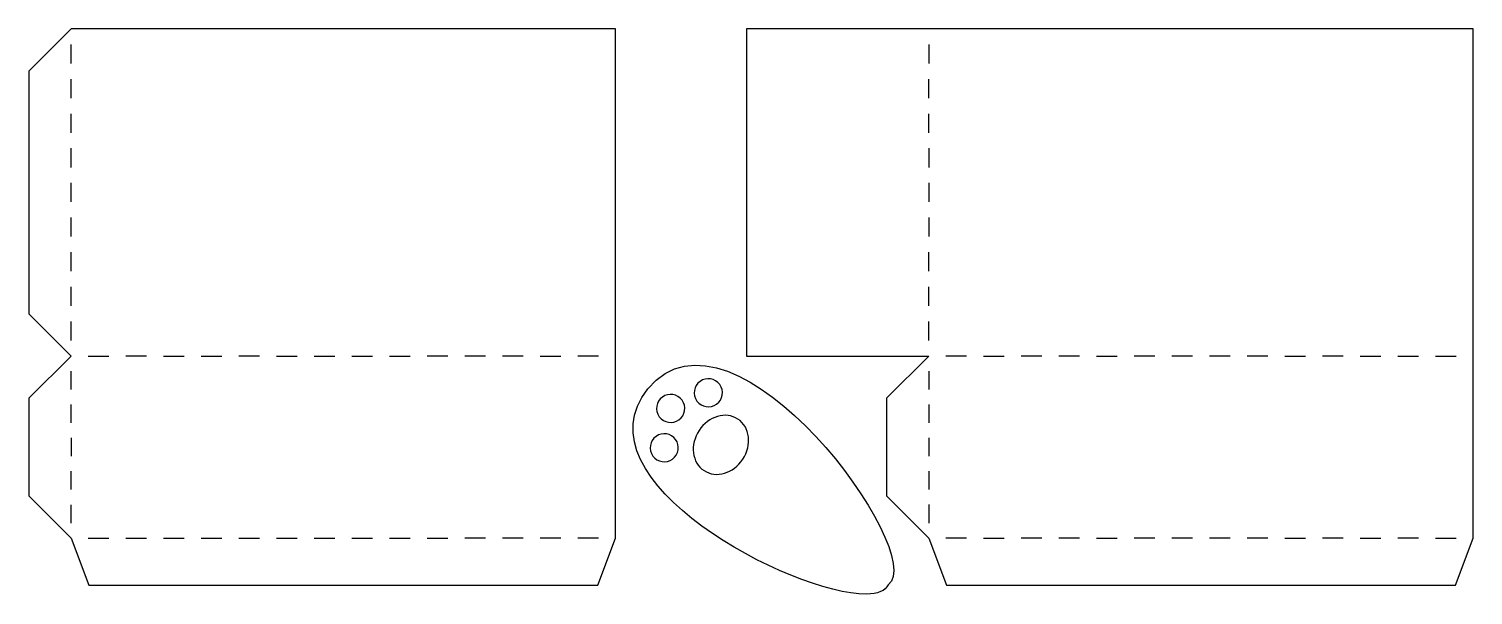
# Model space of a CAD drawing. Header units: centimetres. Extents: x 1.9 to 23.6, y -21.9 to -13.4.
import ezdxf

# ---------------------------------------------------------------- set-up
doc = ezdxf.new("R2010")
doc.units = ezdxf.units.CM
doc.header["$MEASUREMENT"] = 0
doc.layers.add('Layer 1', color=7, linetype='Continuous')

msp = doc.modelspace()

# ---------------------------------------------------------------- linework, layer by layer
at = {"layer": 'Layer 1', "color": 254}
for points, knots in [([(10.75081, -13.37594), (10.75081, -13.37594), (10.75081, -18.3001), (10.75081, -18.3001), (10.75081, -18.3001), (10.75081, -18.3001), (10.75078, -21.0393), (10.75078, -21.0393), (10.75078, -21.0393), (10.75078, -21.0393), (10.4862, -21.74973), (10.4862, -21.74973), (10.4862, -21.74973), (10.4862, -21.74973), (2.82998, -21.74974), (2.82998, -21.74974), (2.82998, -21.74974), (2.82998, -21.74974), (2.5654, -21.03931), (2.5654, -21.03931), (2.5654, -21.03931), (2.5654, -21.03931), (1.9304, -20.40431), (1.9304, -20.40431), (1.9304, -20.40431), (1.9304, -20.40431), (1.9304, -18.93511), (1.9304, -18.93511), (1.9304, -18.93511), (1.9304, -18.93511), (2.5654, -18.30011), (2.5654, -18.30011), (2.5654, -18.30011), (2.5654, -18.30011), (1.9304, -17.66511), (1.9304, -17.66511), (1.9304, -17.66511), (1.9304, -17.66511), (1.9304, -14.01095), (1.9304, -14.01095), (1.9304, -14.01095), (1.9304, -14.01095), (2.5654, -13.37595), (2.5654, -13.37595), (2.5654, -13.37595), (2.5654, -13.37595), (10.75081, -13.37594), (10.75081, -13.37594)], [0, 0, 0, 0, 0.07692308, 0.07692308, 0.07692308, 0.07692308, 0.15384615, 0.15384615, 0.15384615, 0.15384615, 0.23076923, 0.23076923, 0.23076923, 0.23076923, 0.30769231, 0.30769231, 0.30769231, 0.30769231, 0.38461538, 0.38461538, 0.38461538, 0.38461538, 0.46153846, 0.46153846, 0.46153846, 0.46153846, 0.53846154, 0.53846154, 0.53846154, 0.53846154, 0.61538462, 0.61538462, 0.61538462, 0.61538462, 0.69230769, 0.69230769, 0.69230769, 0.69230769, 0.76923077, 0.76923077, 0.76923077, 0.76923077, 0.84615385, 0.84615385, 0.84615385, 0.84615385, 1, 1, 1, 1]), ([(14.82701, -20.40407), (14.82701, -20.40407), (14.82701, -18.93484), (14.82701, -18.93484), (14.82701, -18.93484), (14.82701, -18.93484), (15.46201, -18.29984), (15.46201, -18.29984), (15.46201, -18.29984), (15.46201, -18.29984), (12.72275, -18.29984), (12.72275, -18.29984), (12.72275, -18.29984), (12.72275, -18.29984), (12.72275, -13.37594), (12.72275, -13.37594), (12.72275, -13.37594), (12.72275, -13.37594), (15.46201, -13.37594), (15.46201, -13.37594), (15.46201, -13.37594), (15.46201, -13.37594), (23.6474, -13.37594), (23.6474, -13.37594), (23.6474, -13.37594), (23.6474, -13.37594), (23.6474, -18.29984), (23.6474, -18.29984), (23.6474, -18.29984), (23.6474, -18.29984), (23.6474, -21.03907), (23.6474, -21.03907), (23.6474, -21.03907), (23.6474, -21.03907), (23.38282, -21.7495), (23.38282, -21.7495), (23.38282, -21.7495), (23.38282, -21.7495), (15.7266, -21.7495), (15.7266, -21.7495), (15.7266, -21.7495), (15.7266, -21.7495), (15.46202, -21.03907), (15.46202, -21.03907), (15.46202, -21.03907), (15.46202, -21.03907), (14.82701, -20.40407), (14.82701, -20.40407)], [0, 0, 0, 0, 0.07692308, 0.07692308, 0.07692308, 0.07692308, 0.15384615, 0.15384615, 0.15384615, 0.15384615, 0.23076923, 0.23076923, 0.23076923, 0.23076923, 0.30769231, 0.30769231, 0.30769231, 0.30769231, 0.38461538, 0.38461538, 0.38461538, 0.38461538, 0.46153846, 0.46153846, 0.46153846, 0.46153846, 0.53846154, 0.53846154, 0.53846154, 0.53846154, 0.61538462, 0.61538462, 0.61538462, 0.61538462, 0.69230769, 0.69230769, 0.69230769, 0.69230769, 0.76923077, 0.76923077, 0.76923077, 0.76923077, 0.84615385, 0.84615385, 0.84615385, 0.84615385, 1, 1, 1, 1]), ([(14.52203, -21.88177), (14.69224, -21.87923), (14.81045, -21.83512), (14.8526, -21.7417), (14.8526, -21.7417), (15.47392, -21.29196), (12.52964, -17.2242), (11.23834, -18.79575), (11.23834, -18.79575), (10.13029, -20.16576), (13.41845, -21.89815), (14.52203, -21.88177)], [0, 0, 0, 0, 0.25, 0.25, 0.25, 0.25, 0.5, 0.5, 0.5, 0.5, 1, 1, 1, 1]), ([(12.02296, -18.6815), (12.11758, -18.613), (12.24973, -18.63417), (12.31821, -18.72875), (12.31821, -18.72875), (12.38671, -18.82339), (12.36552, -18.95552), (12.2709, -19.024), (12.2709, -19.024), (12.17631, -19.09247), (12.04415, -19.07133), (11.97565, -18.97672), (11.97565, -18.97672), (11.9072, -18.88213), (11.92837, -18.74995), (12.02296, -18.6815)], [0, 0, 0, 0, 0.2, 0.2, 0.2, 0.2, 0.4, 0.4, 0.4, 0.4, 0.6, 0.6, 0.6, 0.6, 1, 1, 1, 1]), ([(11.45683, -18.91727), (11.55139, -18.8488), (11.68358, -18.86996), (11.75203, -18.96458), (11.75203, -18.96458), (11.82053, -19.05917), (11.79934, -19.19133), (11.70478, -19.25983), (11.70478, -19.25983), (11.61014, -19.3283), (11.47798, -19.30711), (11.40948, -19.21255), (11.40948, -19.21255), (11.34099, -19.11793), (11.36219, -18.98577), (11.45683, -18.91727)], [0, 0, 0, 0, 0.2, 0.2, 0.2, 0.2, 0.4, 0.4, 0.4, 0.4, 0.6, 0.6, 0.6, 0.6, 1, 1, 1, 1]), ([(12.5912, -19.24795), (12.77297, -19.36709), (12.80649, -19.63739), (12.66602, -19.85173), (12.66602, -19.85173), (12.52563, -20.0661), (12.26438, -20.14333), (12.08264, -20.02424), (12.08264, -20.02424), (11.90082, -19.9051), (11.86727, -19.6348), (12.00771, -19.42043), (12.00771, -19.42043), (12.14813, -19.20604), (12.40936, -19.12883), (12.5912, -19.24795)], [0, 0, 0, 0, 0.2, 0.2, 0.2, 0.2, 0.4, 0.4, 0.4, 0.4, 0.6, 0.6, 0.6, 0.6, 1, 1, 1, 1]), ([(11.6083, -19.85165), (11.51371, -19.92012), (11.38153, -19.89896), (11.3131, -19.80437), (11.3131, -19.80437), (11.2446, -19.70981), (11.26577, -19.5776), (11.36041, -19.50912), (11.36041, -19.50912), (11.45497, -19.44065), (11.58716, -19.46179), (11.65561, -19.5564), (11.65561, -19.5564), (11.72408, -19.65096), (11.70294, -19.78315), (11.6083, -19.85165)], [0, 0, 0, 0, 0.2, 0.2, 0.2, 0.2, 0.4, 0.4, 0.4, 0.4, 0.6, 0.6, 0.6, 0.6, 1, 1, 1, 1])]:
    msp.add_open_spline(points, degree=3, knots=knots, dxfattribs=at)
at = {"layer": 'Layer 1', "color": 250, "lineweight": 25}
for points in [[(2.5654, -13.89699), (2.5654, -13.89699), (2.5654, -13.61071), (2.5654, -13.61071)], [(15.46201, -13.61068), (15.46201, -13.61068), (15.46201, -13.89696), (15.46201, -13.89696)], [(2.5654, -14.418), (2.5654, -14.418), (2.5654, -14.13172), (2.5654, -14.13172)], [(15.46201, -14.41795), (15.46201, -14.41795), (15.46201, -14.13167), (15.46201, -14.13167)], [(2.5654, -14.93907), (2.5654, -14.93907), (2.5654, -14.65279), (2.5654, -14.65279)], [(15.46201, -14.93897), (15.46201, -14.93897), (15.46201, -14.65272), (15.46201, -14.65272)], [(2.5654, -15.46012), (2.5654, -15.46012), (2.5654, -15.17384), (2.5654, -15.17384)], [(15.46201, -15.17373), (15.46201, -15.17373), (15.46201, -15.45998), (15.46201, -15.45998)], [(2.5654, -15.98116), (2.5654, -15.98116), (2.5654, -15.69488), (2.5654, -15.69488)], [(15.46201, -15.69472), (15.46201, -15.69472), (15.46201, -15.981), (15.46201, -15.981)], [(2.5654, -16.50221), (2.5654, -16.50221), (2.5654, -16.21593), (2.5654, -16.21593)], [(15.46201, -16.21577), (15.46201, -16.21577), (15.46201, -16.50202), (15.46201, -16.50202)], [(2.5654, -17.02325), (2.5654, -17.02325), (2.5654, -16.73697), (2.5654, -16.73697)], [(15.46201, -17.02304), (15.46201, -17.02304), (15.46201, -16.73679), (15.46201, -16.73679)], [(2.5654, -17.54432), (2.5654, -17.54432), (2.5654, -17.25804), (2.5654, -17.25804)], [(15.46201, -17.54408), (15.46201, -17.54408), (15.46201, -17.2578), (15.46201, -17.2578)], [(2.5654, -18.06534), (2.5654, -18.06534), (2.5654, -17.77906), (2.5654, -17.77906)], [(15.46201, -18.06507), (15.46201, -18.06507), (15.46201, -17.77879), (15.46201, -17.77879)], [(2.82059, -18.3001), (2.82059, -18.3001), (3.13185, -18.3001), (3.13185, -18.3001)], [(3.69827, -18.3001), (3.69827, -18.3001), (3.38706, -18.3001), (3.38706, -18.3001)], [(3.95351, -18.3001), (3.95351, -18.3001), (4.26477, -18.3001), (4.26477, -18.3001)], [(4.51993, -18.3001), (4.51993, -18.3001), (4.83119, -18.3001), (4.83119, -18.3001)], [(5.39761, -18.3001), (5.39761, -18.3001), (5.0864, -18.3001), (5.0864, -18.3001)], [(5.65285, -18.3001), (5.65285, -18.3001), (5.96411, -18.3001), (5.96411, -18.3001)], [(6.21927, -18.3001), (6.21927, -18.3001), (6.53053, -18.3001), (6.53053, -18.3001)], [(6.78574, -18.3001), (6.78574, -18.3001), (7.097, -18.3001), (7.097, -18.3001)], [(7.35216, -18.3001), (7.35216, -18.3001), (7.66342, -18.3001), (7.66342, -18.3001)], [(8.22984, -18.3001), (8.22984, -18.3001), (7.91864, -18.3001), (7.91864, -18.3001)], [(8.79631, -18.3001), (8.79631, -18.3001), (8.48506, -18.3001), (8.48506, -18.3001)], [(9.36273, -18.3001), (9.36273, -18.3001), (9.05148, -18.3001), (9.05148, -18.3001)], [(9.61792, -18.3001), (9.61792, -18.3001), (9.92918, -18.3001), (9.92918, -18.3001)], [(10.49565, -18.3001), (10.49565, -18.3001), (10.18439, -18.3001), (10.18439, -18.3001)], [(16.02843, -18.29981), (16.02843, -18.29981), (15.71718, -18.29981), (15.71718, -18.29981)], [(16.28368, -18.29981), (16.28368, -18.29981), (16.59488, -18.29981), (16.59488, -18.29981)], [(17.16133, -18.29981), (17.16133, -18.29981), (16.85007, -18.29981), (16.85007, -18.29981)], [(17.72777, -18.29981), (17.72777, -18.29981), (17.41652, -18.29981), (17.41652, -18.29981)], [(17.98299, -18.29981), (17.98299, -18.29981), (18.29419, -18.29981), (18.29419, -18.29981)], [(18.86066, -18.29981), (18.86066, -18.29981), (18.54941, -18.29981), (18.54941, -18.29981)], [(19.42708, -18.29981), (19.42708, -18.29981), (19.11583, -18.29981), (19.11583, -18.29981)], [(19.99356, -18.29981), (19.99356, -18.29981), (19.6823, -18.29981), (19.6823, -18.29981)], [(20.56, -18.29981), (20.56, -18.29981), (20.24875, -18.29981), (20.24875, -18.29981)], [(20.81522, -18.29981), (20.81522, -18.29981), (21.12642, -18.29981), (21.12642, -18.29981)], [(21.6929, -18.29981), (21.6929, -18.29981), (21.38164, -18.29981), (21.38164, -18.29981)], [(21.94806, -18.29981), (21.94806, -18.29981), (22.25932, -18.29981), (22.25932, -18.29981)], [(22.51453, -18.29981), (22.51453, -18.29981), (22.82576, -18.29981), (22.82576, -18.29981)], [(23.08098, -18.29981), (23.08098, -18.29981), (23.39224, -18.29981), (23.39224, -18.29981)], [(2.5654, -18.80265), (2.5654, -18.80265), (2.5654, -18.5265), (2.5654, -18.5265)], [(15.46201, -18.52624), (15.46201, -18.52624), (15.46201, -18.80239), (15.46201, -18.80239)], [(2.5654, -19.3052), (2.5654, -19.3052), (2.5654, -19.02905), (2.5654, -19.02905)], [(15.46201, -19.02882), (15.46201, -19.02882), (15.46201, -19.30497), (15.46201, -19.30497)], [(2.5654, -19.53166), (2.5654, -19.53166), (2.5654, -19.80778), (2.5654, -19.80778)], [(15.46201, -19.53137), (15.46201, -19.53137), (15.46201, -19.80752), (15.46201, -19.80752)], [(2.5654, -20.31035), (2.5654, -20.31035), (2.5654, -20.0342), (2.5654, -20.0342)], [(15.46201, -20.03392), (15.46201, -20.03392), (15.46201, -20.31007), (15.46201, -20.31007)], [(2.5654, -20.8129), (2.5654, -20.8129), (2.5654, -20.53675), (2.5654, -20.53675)], [(15.46201, -20.53649), (15.46201, -20.53649), (15.46201, -20.81264), (15.46201, -20.81264)], [(2.82059, -21.03931), (2.82059, -21.03931), (3.13185, -21.03931), (3.13185, -21.03931)], [(3.38706, -21.03931), (3.38706, -21.03931), (3.69827, -21.03931), (3.69827, -21.03931)], [(3.95348, -21.03931), (3.95348, -21.03931), (4.26474, -21.03931), (4.26474, -21.03931)], [(4.5199, -21.03931), (4.5199, -21.03931), (4.83116, -21.03931), (4.83116, -21.03931)], [(5.08638, -21.03931), (5.08638, -21.03931), (5.39758, -21.03931), (5.39758, -21.03931)], [(5.65282, -21.03931), (5.65282, -21.03931), (5.96408, -21.03931), (5.96408, -21.03931)], [(6.21924, -21.03931), (6.21924, -21.03931), (6.5305, -21.03931), (6.5305, -21.03931)], [(6.78572, -21.03931), (6.78572, -21.03931), (7.09697, -21.03931), (7.09697, -21.03931)], [(7.35214, -21.03931), (7.35214, -21.03931), (7.66339, -21.03931), (7.66339, -21.03931)], [(7.91861, -21.03931), (7.91861, -21.03931), (8.22981, -21.03931), (8.22981, -21.03931)], [(8.79628, -21.03931), (8.79628, -21.03931), (8.48503, -21.03931), (8.48503, -21.03931)], [(9.3627, -21.03931), (9.3627, -21.03931), (9.05145, -21.03931), (9.05145, -21.03931)], [(9.92915, -21.03931), (9.92915, -21.03931), (9.61792, -21.03931), (9.61792, -21.03931)], [(10.49562, -21.03931), (10.49562, -21.03931), (10.18437, -21.03931), (10.18437, -21.03931)], [(16.02843, -21.03907), (16.02843, -21.03907), (15.71718, -21.03907), (15.71718, -21.03907)], [(16.28368, -21.03907), (16.28368, -21.03907), (16.59488, -21.03907), (16.59488, -21.03907)], [(17.16133, -21.03907), (17.16133, -21.03907), (16.85007, -21.03907), (16.85007, -21.03907)], [(17.72777, -21.03907), (17.72777, -21.03907), (17.41652, -21.03907), (17.41652, -21.03907)], [(17.98299, -21.03907), (17.98299, -21.03907), (18.29419, -21.03907), (18.29419, -21.03907)], [(18.86066, -21.03907), (18.86066, -21.03907), (18.54941, -21.03907), (18.54941, -21.03907)], [(19.42708, -21.03907), (19.42708, -21.03907), (19.11583, -21.03907), (19.11583, -21.03907)], [(19.99356, -21.03907), (19.99356, -21.03907), (19.6823, -21.03907), (19.6823, -21.03907)], [(20.56, -21.03907), (20.56, -21.03907), (20.24875, -21.03907), (20.24875, -21.03907)], [(20.81522, -21.03907), (20.81522, -21.03907), (21.12642, -21.03907), (21.12642, -21.03907)], [(21.6929, -21.03907), (21.6929, -21.03907), (21.38164, -21.03907), (21.38164, -21.03907)], [(21.94806, -21.03907), (21.94806, -21.03907), (22.25932, -21.03907), (22.25932, -21.03907)], [(22.82574, -21.03907), (22.82574, -21.03907), (22.51451, -21.03907), (22.51451, -21.03907)], [(23.08098, -21.03907), (23.08098, -21.03907), (23.39224, -21.03907), (23.39224, -21.03907)]]:
    msp.add_open_spline(points, degree=3, dxfattribs=at)

doc.saveas('drawing.dxf')
